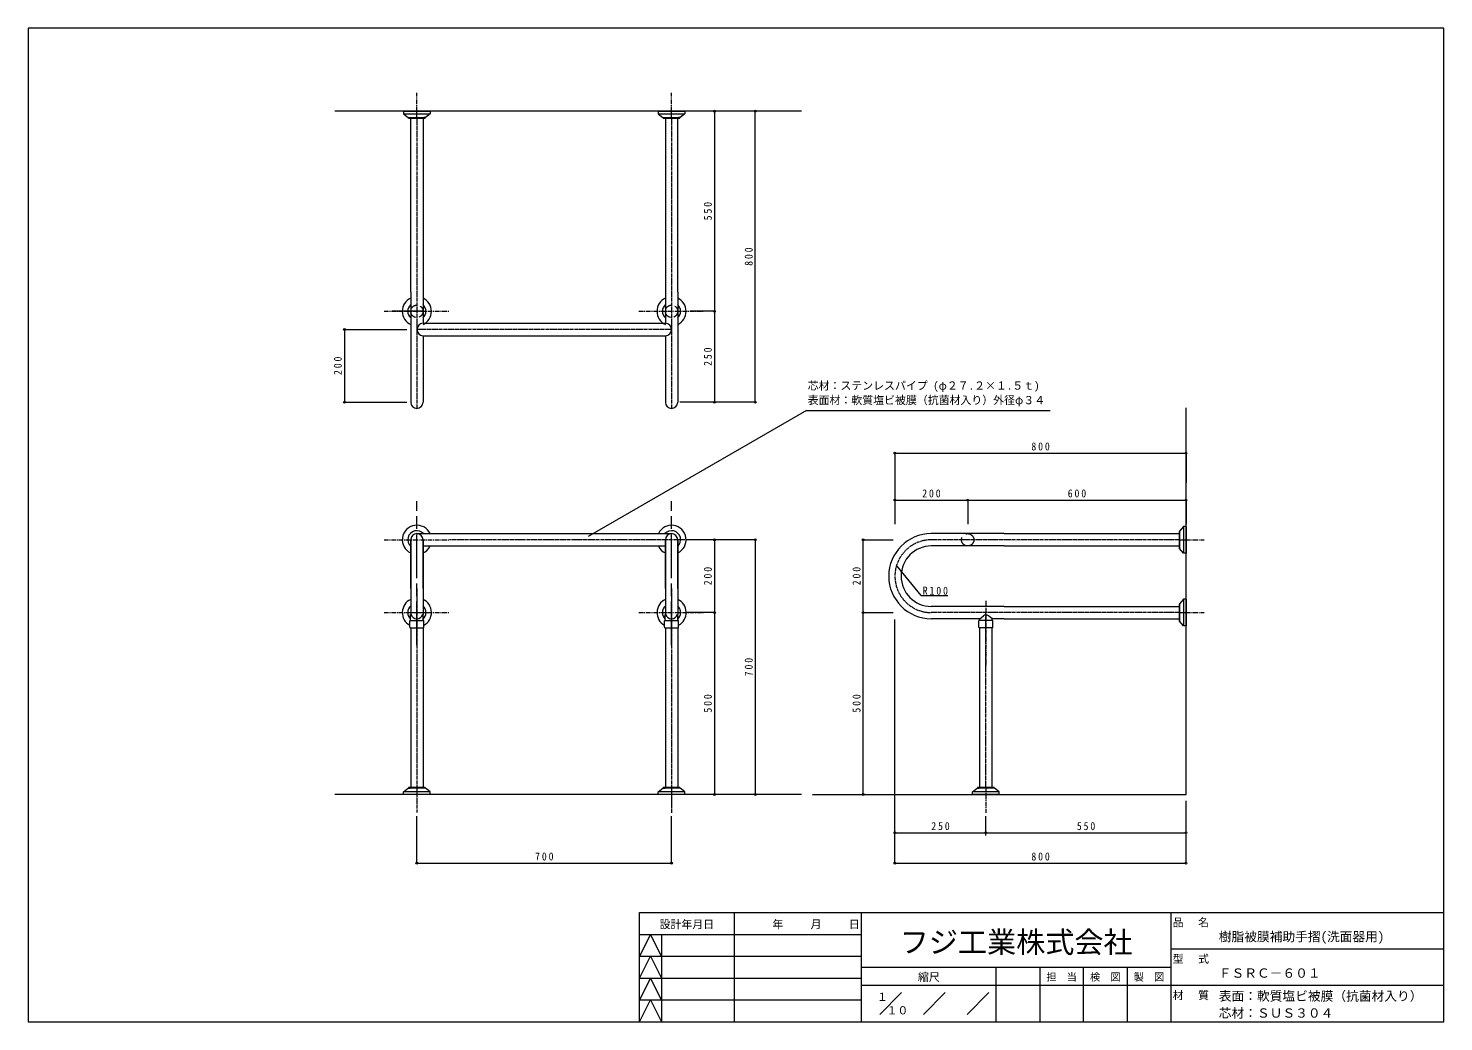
# Model space of a CAD drawing. Units: millimetres at full size, sheet at 1:10. Extents: x -2187 to 1703, y -1494 to 1236.
import ezdxf
from ezdxf.enums import TextEntityAlignment as Align

# ---------------------------------------------------------------- set-up
doc = ezdxf.new("R2010")
doc.units = ezdxf.units.MM
doc.header["$LTSCALE"] = 10
doc.header["$PDMODE"] = 32
doc.header["$PDSIZE"] = 5
for name, pattern in [('CHAIN', [18.5, 12, -1.5, 3.5, -1.5]), ('DASHED', [7.5, 6, -1.5]), ('DASHED2', [3, 2, -1]), ('USER11', [0.375, 0.25, -0.125]), ('USER4', [2, 1.25, -0.25, 0.25, -0.25]), ('USER5', [1.125, 0.75, -0.125, 0.125, -0.125])]:
    doc.linetypes.add(name, pattern=pattern)
doc.layers.add('0-0_0', color=7, linetype='Continuous', lineweight=9)
doc.layers.add('0-1_LEVEL001', color=7, linetype='Continuous', lineweight=18)
doc.styles.add('ＭＳ ゴシック', font='')
doc.styles.get('ＭＳ ゴシック').set_extended_font_data('MS Gothic')

# ---------------------------------------------------------------- blocks, each defined once
blk = doc.blocks.new('A3')
at = {"layer": '0-1_LEVEL001'}
for p, q in [((183.5, 31.4), (183.5, 1.4)), ((218.5, 1.4), (218.5, 31.4)), ((303.5, 31.4), (303.5, 1.4)), ((157.5, 25.4), (218.5, 25.4)), ((163.5, 25.4), (163.5, 1.4)), ((303.5, 21.4), (378.5, 21.4)), ((157.5, 19.4), (218.5, 19.4)), ((218.5, 16.4), (303.5, 16.4)), ((255.5, 1.4), (255.5, 16.4)), ((267.5, 16.4), (267.5, 1.4)), ((279.5, 1.4), (279.5, 16.4)), ((291.5, 16.4), (291.5, 1.4)), ((157.5, 13.4), (218.5, 13.4)), ((218.5, 11.4), (303.5, 11.4)), ((223.5, 3.4), (229.5, 9.4)), ((235.5, 3.4), (241.5, 9.4)), ((247.5, 3.4), (253.5, 9.4)), ((303.5, 11.4), (378.5, 11.4)), ((157.5, 7.4), (218.5, 7.4))]:
    blk.add_line(p, q, dxfattribs=at)
blk.add_lwpolyline([(-10.5, 1.4), (378.5, 1.4), (378.5, 274.4), (-10.5, 274.4)], close=True, dxfattribs=at)
for points in [[(157.5, 1.4), (157.5, 31.4), (378.5, 31.4)], [(163.5, 19.4), (160.5, 25.4), (157.5, 19.4)], [(157.5, 13.4), (160.5, 19.4), (163.5, 13.4)], [(163.5, 7.4), (160.5, 13.4), (157.5, 7.4)], [(157.5, 1.4), (160.5, 7.4), (163.5, 1.4)]]:
    blk.add_lwpolyline(points, dxfattribs=at)
at = {"layer": '0-1_LEVEL001', "style": 'ＭＳ ゴシック'}
for s, height, p in [('設計年月日', 2.199, (163, 26.4)), ('年', 2.2, (194, 26.4)), ('月', 2.2, (204.5, 26.4)), ('日', 2.2, (215, 26.4)), ('品', 2.2, (304, 26.9)), ('名', 2.2, (311, 26.9)), ('型', 2.2, (304, 16.9)), ('式', 2.2, (311, 16.9)), ('縮尺', 2.199, (234, 11.9)), ('材', 2.2, (304, 6.9)), ('質', 2.2, (311, 6.9))]:
    blk.add_text(s, height=height, dxfattribs=at).set_placement(p, align=Align.BOTTOM_LEFT)
blk = doc.blocks.new('GMM001')
at = {"layer": '0-1_LEVEL001', "style": 'ＭＳ ゴシック'}
for s, p in [('担\u3000当', (279.8, 10.633)), ('検\u3000図', (291.8, 10.633)), ('製\u3000図', (303.8, 10.633))]:
    blk.add_text(s, height=2.053, dxfattribs=at).set_placement(p, align=Align.BOTTOM_LEFT)

msp = doc.modelspace()

# ---------------------------------------------------------------- linework, layer by layer
at = {"layer": '0-0_0', "linetype": 'USER4'}
for p, q in [((-1118.85, 988.53), (-1118.85, 1058.53)), ((-418.85, 988.53), (-418.85, 1058.53)), ((-1208.85, 458.53), (-1028.85, 458.53)), ((-508.85, 458.53), (-331.72, 458.53)), ((-1208.85, -169.4), (-1028.85, -169.4)), ((975.04, -169.4), (1045.04, -169.4)), ((445.04, -337.42), (445.04, -514.6)), ((-1208.85, -369.4), (-1028.85, -369.4)), ((-508.85, -369.4), (-328.85, -369.4)), ((975.04, -369.4), (1045.04, -369.4)), ((-418.85, -849.4), (-418.85, -919.4)), ((445.04, -849.4), (445.04, -919.4))]:
    msp.add_line(p, q, dxfattribs=at)
at = {"layer": '0-0_0'}
for p, q in [((-61.47, 1008.53), (-1343.98, 1008.53)), ((-1155.35, 1008.53), (-1082.35, 1008.53)), ((-1155.35, 1008.53), (-1155.35, 1001.53)), ((-1155.35, 1001.53), (-1082.35, 1001.53)), ((-1155.35, 1001.53), (-1142.6, 991.03)), ((-1142.6, 991.03), (-1137.6, 991.03)), ((-1141.85, 991.03), (-1095.85, 991.03)), ((-1141.85, 989.53), (-1141.85, 991.03)), ((-1141.85, 989.53), (-1095.85, 989.53)), ((-1135.85, 988.53), (-1135.85, 989.53)), ((-1135.85, 511.53), (-1135.85, 988.53)), ((-1101.85, 988.53), (-1101.85, 989.53)), ((-1101.85, 988.53), (-1101.85, 511.53)), ((-1095.1, 991.03), (-1100.1, 991.03)), ((-1095.85, 989.53), (-1095.85, 991.03)), ((-1095.85, 989.53), (-1095.85, 991.03)), ((-1082.35, 1001.53), (-1095.1, 991.03)), ((-1082.35, 1008.53), (-1082.35, 1001.53)), ((-455.35, 1008.53), (-382.35, 1008.53)), ((-455.35, 1008.53), (-455.35, 1001.53)), ((-455.35, 1001.53), (-382.35, 1001.53)), ((-455.35, 1001.53), (-442.6, 991.03)), ((-442.6, 991.03), (-437.6, 991.03)), ((-441.85, 991.03), (-395.85, 991.03)), ((-441.85, 989.53), (-441.85, 991.03)), ((-441.85, 989.53), (-395.85, 989.53)), ((-435.85, 988.53), (-435.85, 989.53)), ((-435.85, 988.53), (-435.85, 511.53)), ((-391.85, 1008.53), (-418.85, 1008.53)), ((-391.85, 1008.53), (-418.85, 1008.53)), ((-401.85, 988.53), (-401.85, 989.53)), ((-401.85, 511.53), (-401.85, 988.53)), ((-395.1, 991.03), (-400.1, 991.03)), ((-395.85, 989.53), (-395.85, 991.03)), ((-395.85, 989.53), (-395.85, 991.03)), ((-382.35, 1001.53), (-395.1, 991.03)), ((-382.35, 1008.53), (-382.35, 1001.53)), ((-188.65, 1008.53), (-378.85, 1008.53)), ((-300.96, 1008.53), (-367.56, 1008.53)), ((-188.65, 1008.53), (-367.56, 1008.53)), ((-300.96, 1008.53), (-300.96, 458.53)), ((-188.65, 208.53), (-188.65, 1008.53)), ((-1135.85, 511.53), (-1135.85, 208.53)), ((-1101.85, 511.53), (-1101.85, 425.53)), ((-435.85, 511.53), (-435.85, 425.53)), ((-401.85, 511.53), (-401.85, 208.53)), ((-1101.85, 458.53), (-1186.32, 458.53)), ((-300.96, 458.53), (-367.56, 458.53)), ((-300.96, 458.53), (-300.96, 208.53)), ((-1317.97, 408.53), (-1317.97, 208.53)), ((-1317.97, 408.53), (-1146.09, 408.53)), ((-1101.85, 425.53), (-435.85, 425.53)), ((-1101.85, 391.53), (-435.85, 391.53)), ((-1101.85, 391.53), (-1101.85, 208.53)), ((-435.85, 391.53), (-435.85, 208.53)), ((-1317.97, 208.53), (-1146.09, 208.53)), ((-300.96, 208.53), (-396.35, 208.53)), ((-188.65, 208.53), (-367.56, 208.53)), ((-47.82, 185.91), (-647.7, -160.43)), ((-47.82, 185.91), (492.18, 185.91)), ((492.18, 185.91), (621.83, 185.91)), ((995.04, -869.4), (995.04, 192.89)), ((195.08, 68.93), (995.04, 68.93)), ((195.08, 68.93), (195.08, -60.14)), ((995.04, 68.93), (995.04, -13)), ((195.08, -60.14), (195.08, -126.13)), ((195.08, -60.14), (395.04, -60.14)), ((395.04, -60.14), (395.04, -126.13)), ((395.04, -60.14), (995.04, -60.14)), ((995.04, -60.14), (995.04, -126.13)), ((-1118.85, -152.4), (-418.85, -152.4)), ((495.04, -152.4), (295.04, -152.4)), ((495.04, -152.4), (975.04, -152.4)), ((975.04, -152.4), (976.04, -152.4)), ((976.04, -146.4), (976.04, -192.4)), ((976.04, -146.4), (977.54, -146.4)), ((988.04, -132.9), (977.54, -145.65)), ((977.54, -145.65), (977.54, -150.65)), ((977.54, -146.4), (977.54, -192.4)), ((988.04, -132.9), (988.04, -205.9)), ((995.04, -132.9), (988.04, -132.9)), ((995.04, -132.9), (995.04, -205.9)), ((-1135.85, -303.57), (-1135.85, -169.4)), ((-1135.85, -169.4), (-1135.85, -374.55)), ((-1101.85, -303.57), (-1101.85, -169.4)), ((-1101.85, -169.4), (-1101.85, -374.55)), ((-1101.85, -186.4), (-435.85, -186.4)), ((-435.85, -303.57), (-435.85, -169.4)), ((-435.85, -169.4), (-435.85, -374.55)), ((-401.85, -303.57), (-401.85, -169.4)), ((-401.85, -169.4), (-401.85, -374.55)), ((-300.96, -169.4), (-378.85, -169.4)), ((-300.96, -169.4), (-300.96, -369.4)), ((-188.65, -169.4), (-300.96, -169.4)), ((-188.65, -169.4), (-188.65, -869.4)), ((107.86, -169.4), (190.1, -169.4)), ((107.86, -369.4), (107.86, -169.4)), ((495.04, -186.4), (295.04, -186.4)), ((495.04, -186.4), (975.04, -186.4)), ((975.04, -186.4), (976.04, -186.4)), ((976.04, -192.4), (977.54, -192.4)), ((976.04, -192.4), (977.54, -192.4)), ((977.54, -193.15), (977.54, -188.15)), ((988.04, -205.9), (977.54, -193.15)), ((995.04, -205.9), (988.04, -205.9)), ((267.43, -322.12), (201.29, -241.74)), ((267.43, -322.12), (340.08, -322.12)), ((976.04, -346.4), (976.04, -392.4)), ((976.04, -346.4), (977.54, -346.4)), ((988.04, -332.9), (977.54, -345.65)), ((977.54, -345.65), (977.54, -350.65)), ((977.54, -346.4), (977.54, -392.4)), ((988.04, -332.9), (988.04, -405.9)), ((995.04, -332.9), (988.04, -332.9)), ((995.04, -332.9), (995.04, -405.9)), ((-1136, -389.6), (-1136, -374.9)), ((-1135.85, -369.4), (-1082.12, -369.4)), ((-1135.5, -374.4), (-1135.1, -374.4)), ((-1102.61, -374.4), (-1102.2, -374.4)), ((-1101.7, -389.6), (-1101.7, -374.9)), ((-436, -389.6), (-436, -374.9)), ((-435.5, -374.4), (-435.1, -374.4)), ((-402.61, -374.4), (-402.2, -374.4)), ((-401.7, -389.6), (-401.7, -374.9)), ((-300.96, -369.4), (-378.85, -369.4)), ((-300.96, -369.4), (-300.96, -869.4)), ((107.86, -369.4), (190.1, -369.4)), ((107.86, -869.4), (107.86, -369.4)), ((195.08, -1057.93), (195.08, -388.5)), ((495.04, -352.4), (295.04, -352.4)), ((428.04, -386.4), (295.04, -386.4)), ((427.89, -389.6), (427.89, -387.17)), ((428.25, -386.4), (438.33, -377.94)), ((461.83, -386.1), (452.1, -377.94)), ((462.07, -381.9), (462.04, -381.9)), ((495.04, -386.4), (462.04, -386.4)), ((462.19, -389.6), (462.19, -386.87)), ((495.04, -352.4), (975.04, -352.4)), ((495.04, -386.4), (975.04, -386.4)), ((975.04, -352.4), (976.04, -352.4)), ((975.04, -386.4), (976.04, -386.4)), ((977.54, -393.15), (977.54, -388.15)), ((-1138.35, -409.9), (-1138.35, -391.9)), ((-1137.35, -390.9), (-1100.35, -390.9)), ((-1137.35, -390.9), (-1137.3, -390.9)), ((-1137.35, -410.9), (-1100.35, -410.9)), ((-1135.85, -410.9), (-1135.85, -849.4)), ((-1101.85, -410.9), (-1101.85, -849.4)), ((-1100.35, -390.9), (-1100.4, -390.9)), ((-1099.35, -409.9), (-1099.35, -391.9)), ((-438.35, -409.9), (-438.35, -391.9)), ((-437.35, -390.9), (-400.35, -390.9)), ((-437.35, -390.9), (-437.3, -390.9)), ((-437.35, -410.9), (-400.35, -410.9)), ((-435.85, -410.9), (-435.85, -849.4)), ((-401.85, -410.9), (-401.85, -849.4)), ((-400.35, -390.9), (-400.4, -390.9)), ((-399.35, -409.9), (-399.35, -391.9)), ((425.54, -409.9), (425.54, -391.9)), ((463.54, -410.9), (426.54, -410.9)), ((428.04, -849.4), (428.04, -410.9)), ((462.04, -849.4), (462.04, -410.9)), ((463.54, -390.9), (463.49, -390.9)), ((464.54, -409.9), (464.54, -391.9)), ((976.04, -392.4), (977.54, -392.4)), ((976.04, -392.4), (977.54, -392.4)), ((988.04, -405.9), (977.54, -393.15)), ((995.04, -405.9), (988.04, -405.9)), ((-1155.35, -862.4), (-1142.6, -851.9)), ((-1142.6, -851.9), (-1137.6, -851.9)), ((-1095.85, -850.4), (-1141.85, -850.4)), ((-1141.85, -850.4), (-1141.85, -851.9)), ((-1141.85, -850.4), (-1141.85, -851.9)), ((-1095.85, -851.9), (-1141.85, -851.9)), ((-1135.85, -849.4), (-1135.85, -850.4)), ((-1101.85, -849.4), (-1101.85, -850.4)), ((-1095.1, -851.9), (-1100.1, -851.9)), ((-1095.85, -850.4), (-1095.85, -851.9)), ((-1082.35, -862.4), (-1095.1, -851.9)), ((-455.35, -862.4), (-442.6, -851.9)), ((-442.6, -851.9), (-437.6, -851.9)), ((-395.85, -850.4), (-441.85, -850.4)), ((-441.85, -850.4), (-441.85, -851.9)), ((-441.85, -850.4), (-441.85, -851.9)), ((-395.85, -851.9), (-441.85, -851.9)), ((-435.85, -849.4), (-435.85, -850.4)), ((-401.85, -849.4), (-401.85, -850.4)), ((-395.1, -851.9), (-400.1, -851.9)), ((-395.85, -850.4), (-395.85, -851.9)), ((-382.35, -862.4), (-395.1, -851.9)), ((408.54, -862.4), (421.29, -851.9)), ((421.29, -851.9), (426.29, -851.9)), ((468.04, -850.4), (422.04, -850.4)), ((422.04, -850.4), (422.04, -851.9)), ((422.04, -850.4), (422.04, -851.9)), ((468.04, -851.9), (422.04, -851.9)), ((428.04, -849.4), (428.04, -850.4)), ((462.04, -849.4), (462.04, -850.4)), ((468.79, -851.9), (463.79, -851.9)), ((468.04, -850.4), (468.04, -851.9)), ((481.54, -862.4), (468.79, -851.9)), ((-61.47, -869.4), (-1343.98, -869.4)), ((-1082.35, -862.4), (-1155.35, -862.4)), ((-1155.35, -869.4), (-1155.35, -862.4)), ((-1082.35, -869.4), (-1155.35, -869.4)), ((-1082.35, -869.4), (-1082.35, -862.4)), ((-382.35, -862.4), (-455.35, -862.4)), ((-455.35, -869.4), (-455.35, -862.4)), ((-382.35, -869.4), (-455.35, -869.4)), ((-382.35, -869.4), (-382.35, -862.4)), ((-300.96, -869.4), (-378.85, -869.4)), ((-188.65, -869.4), (-300.96, -869.4)), ((-188.65, -869.4), (-300.96, -869.4)), ((-31.68, -869.4), (995.04, -869.4)), ((107.86, -869.4), (190.1, -869.4)), ((481.54, -862.4), (408.54, -862.4)), ((408.54, -869.4), (408.54, -862.4)), ((481.54, -869.4), (408.54, -869.4)), ((481.54, -869.4), (481.54, -862.4)), ((995.04, -1057.93), (995.04, -886.33)), ((-1118.85, -1057.93), (-1118.85, -929.22)), ((-1118.85, -1060.18), (-1118.85, -929.48)), ((-418.85, -1057.93), (-418.85, -929.22)), ((195.08, -974.43), (195.08, -929.22)), ((445.04, -974.43), (445.04, -929.22)), ((445.04, -981.83), (445.04, -929.48)), ((995.04, -974.43), (995.04, -929.22)), ((195.08, -974.43), (445.04, -974.43)), ((445.04, -974.43), (995.04, -974.43)), ((-1118.85, -1057.93), (-418.85, -1057.93)), ((195.08, -1057.93), (995.04, -1057.93))]:
    msp.add_line(p, q, dxfattribs=at)
at = {"layer": '0-0_0', "linetype": 'USER11'}
for p, q in [((-1141.85, 989.53), (-1141.85, 991.03)), ((-1095.85, 989.53), (-1095.85, 991.03)), ((-1095.85, 989.53), (-1095.85, 991.03)), ((-441.85, 989.53), (-441.85, 991.03)), ((-395.85, 989.53), (-395.85, 991.03)), ((-395.85, 989.53), (-395.85, 991.03)), ((976.04, -146.4), (977.54, -146.4)), ((976.04, -192.4), (977.54, -192.4)), ((976.04, -192.4), (977.54, -192.4)), ((976.04, -346.4), (977.54, -346.4)), ((976.04, -392.4), (977.54, -392.4)), ((976.04, -392.4), (977.54, -392.4)), ((-1141.85, -850.4), (-1141.85, -851.9)), ((-1141.85, -850.4), (-1141.85, -851.9)), ((-1095.85, -850.4), (-1095.85, -851.9)), ((-441.85, -850.4), (-441.85, -851.9)), ((-441.85, -850.4), (-441.85, -851.9)), ((-395.85, -850.4), (-395.85, -851.9)), ((422.04, -850.4), (422.04, -851.9)), ((422.04, -850.4), (422.04, -851.9)), ((468.04, -850.4), (468.04, -851.9))]:
    msp.add_line(p, q, dxfattribs=at)
at = {"layer": '0-0_0', "linetype": 'USER5'}
for p, q in [((-1118.85, 988.53), (-1118.85, 191.53)), ((-418.85, 988.53), (-418.85, 191.53)), ((-418.85, 408.53), (-1118.85, 408.53)), ((-348.3, -169.4), (-1028.85, -169.4)), ((975.04, -169.4), (295.04, -169.4)), ((-1118.85, -303.57), (-1118.85, -919.4)), ((-418.85, -303.57), (-418.85, -919.4)), ((975.04, -369.4), (295.04, -369.4)), ((445.04, -849.4), (445.04, -369.4))]:
    msp.add_line(p, q, dxfattribs=at)
at = {"layer": '0-0_0', "linetype": 'CHAIN'}
for p, q in [((-1118.85, -459.4), (-1118.85, -63.5)), ((-418.85, -459.4), (-418.85, -63.5))]:
    msp.add_line(p, q, dxfattribs=at)
at = {"layer": '0-0_0'}
msp.add_lwpolyline([(463.54, -390.9), (426.54, -390.9), (426.59, -390.9)], dxfattribs=at)
at = {"layer": '0-0_0', "linetype": 'DASHED2'}
for centre in [(-1118.85, 458.53), (-418.85, 458.53)]:
    msp.add_circle(centre, 17, dxfattribs=at)
at = {"layer": '0-0_0', "linetype": 'DASHED'}
msp.add_circle((395.04, -169.4), 17, dxfattribs=at)
at = {"layer": '0-0_0'}
for centre, radius, start, end in [((-1118.85, 458.53), 40, 115.15066, 244.84934), ((-1118.85, 458.53), 25, 132.84364, 227.15636), ((-1118.85, 458.53), 40, 295.15066, 64.84934), ((-1118.85, 458.53), 25, 312.84364, 47.15636), ((-418.85, 458.53), 40, 115.15066, 244.84934), ((-418.85, 458.53), 25, 132.84364, 227.15636), ((-418.85, 458.53), 40, 295.15066, 64.84934), ((-418.85, 458.53), 25, 312.84364, 47.15636), ((-1101.85, 408.53), 17, 90, 270), ((-435.85, 408.53), 17, 270, 90), ((-1118.85, 208.53), 17, 180, 0), ((-418.85, 208.53), 17, 180, 0), ((-1118.85, -169.4), 40, 25.15066, 244.84934), ((-1118.85, -169.4), 25, 42.84364, 227.15636), ((-1118.85, -169.4), 17, 0, 180), ((-1118.85, -169.4), 17, 0, 180), ((-418.85, -169.4), 40, 295.15066, 154.84934), ((-418.85, -169.4), 25, 312.84364, 137.15636), ((-418.85, -169.4), 17, 0, 180), ((-418.85, -169.4), 17, 0, 180), ((295.04, -269.4), 117, 90, 270), ((-1118.85, -169.4), 25, 312.84364, 317.15636), ((-1118.85, -169.4), 40, 295.15066, 334.84934), ((-418.85, -169.4), 40, 205.15066, 244.84934), ((295.04, -269.4), 83, 90, 270), ((-1118.85, -369.4), 40, 115.15066, 240.8236), ((-1118.85, -369.4), 40, 299.1764, 64.84934), ((-418.85, -369.4), 40, 115.15066, 240.8236), ((-418.85, -369.4), 40, 299.1764, 64.84934), ((-1118.85, -369.4), 25, 132.84364, 227.15636), ((-1135.5, -374.9), 0.5, 90, 180), ((-1118.85, -369.4), 17, 197.10464, 342.89536), ((-1102.2, -374.9), 0.5, 0, 90), ((-1118.85, -369.4), 25, 312.84364, 47.15636), ((-418.85, -369.4), 25, 132.84364, 227.15636), ((-435.5, -374.9), 0.5, 90, 180), ((-418.85, -369.4), 17, 197.10464, 342.89536), ((-402.2, -374.9), 0.5, 0, 90), ((-418.85, -369.4), 25, 312.84364, 47.15636), ((428.89, -387.17), 1, 130, 180), ((445.22, -386.92), 11.31, 52.5, 127.5), ((461.19, -386.87), 1, 360, 50), ((-1137.35, -391.9), 1, 90, 180), ((-1137.35, -409.9), 1, 180, 270), ((-1137.3, -389.6), 1.3, 270, 0), ((-1100.4, -389.6), 1.3, 180, 270), ((-1100.35, -391.9), 1, 0, 90), ((-1100.35, -409.9), 1, 270, 0), ((-437.35, -391.9), 1, 90, 180), ((-437.35, -409.9), 1, 180, 270), ((-437.3, -389.6), 1.3, 270, 0), ((-400.4, -389.6), 1.3, 180, 270), ((-400.35, -391.9), 1, 0, 90), ((-400.35, -409.9), 1, 270, 0), ((426.54, -391.9), 1, 90, 180), ((426.54, -409.9), 1, 180, 270), ((426.59, -389.6), 1.3, 270, 0), ((463.49, -389.6), 1.3, 180, 270), ((463.54, -391.9), 1, 0, 90), ((463.54, -409.9), 1, 270, 360)]:
    msp.add_arc(centre, radius, start, end, dxfattribs=at)
at = {"layer": '0-0_0', "linetype": 'USER5'}
msp.add_arc((295.04, -269.4), 100, 90, 270, dxfattribs=at)
at = {"layer": '0-0_0'}
for p in [(-300.96, 1008.53), (-188.65, 1008.53), (-300.96, 458.53), (-300.96, 208.53), (-188.65, 208.53), (195.08, -60.14), (395.04, -60.14), (995.04, -60.14), (-300.96, -169.4), (-188.65, -169.4), (107.86, -169.4), (-300.96, -369.4), (107.86, -369.4), (-300.96, -869.4), (-188.65, -869.4), (107.86, -869.4), (195.08, -974.43), (445.04, -974.43), (995.04, -974.43), (-1118.85, -1057.93), (-418.85, -1057.93), (195.08, -1057.93), (995.04, -1057.93)]:
    msp.add_point(p, dxfattribs=at)
at = {"layer": '0-0_0', "color": 3}
for p in [(-1317.97, 408.53), (-1317.97, 208.53), (195.08, 68.93), (995.04, 68.93)]:
    msp.add_point(p, dxfattribs=at)

# ---------------------------------------------------------------- block references
at = {"layer": '0-0_0', "xscale": 10, "yscale": 10}
for name, p in [('A3', (-2081.73, -1507.72)), ('GMM001', (-2186.73, -1493.72))]:
    msp.add_blockref(name, p, dxfattribs=at)

# ---------------------------------------------------------------- texts
at = {"layer": '0-0_0', "style": 'ＭＳ ゴシック'}
for s, p in [('芯材：ステンレスパイプ (φ２７.２×１.５ｔ)', (-44.76, 236.59)), ('表面材：軟質塩ビ被膜（抗菌材入り）外径φ３４', (-44.76, 196.59))]:
    msp.add_text(s, height=21.99, dxfattribs=at).set_placement(p, align=Align.BOTTOM_LEFT)
at = {"layer": '0-0_0', "char_height": 21.99, "attachment_point": 7, "rotation": 90, "style": 'ＭＳ ゴシック'}
for s, insert in [('\\T1.38;\\W0.9;550', (-307.96, 708.53)), ('\\T1.38;\\W0.9;800', (-195.65, 583.53)), ('\\T1.38;\\W0.9;250', (-307.96, 308.53)), ('\\T1.38;\\W0.9;200', (-1324.97, 283.53)), ('\\T1.38;\\W0.9;200', (-307.96, -294.4)), ('\\T1.38;\\W0.9;200', (100.86, -294.4)), ('\\T1.38;\\W0.9;700', (-195.65, -544.4)), ('\\T1.38;\\W0.9;500', (-307.96, -644.4)), ('\\T1.38;\\W0.9;500', (100.86, -644.4))]:
    msp.add_mtext(s, dxfattribs=dict(at, insert=insert))
at = {"layer": '0-0_0', "char_height": 21.99, "attachment_point": 7, "style": 'ＭＳ ゴシック'}
for s, insert in [('\\T1.38;\\W0.9;800', (570.06, 75.93)), ('\\T1.38;\\W0.9;200', (270.06, -53.14)), ('\\T1.38;\\W0.9;600', (670.04, -53.14)), ('\\T1.38;\\W0.9;R100', (271.55, -320.55)), ('\\T1.38;\\W0.9;250', (295.06, -967.43)), ('\\T1.38;\\W0.9;550', (695.04, -967.43)), ('\\T1.38;\\W0.9;700', (-793.85, -1050.93)), ('\\T1.38;\\W0.9;800', (570.06, -1050.93))]:
    msp.add_mtext(s, dxfattribs=dict(at, insert=insert))
at = {"layer": '0-1_LEVEL001', "style": 'ＭＳ ゴシック'}
for s, height, p in [('フジ工業株式会社', 58.65, (208.27, -1322.06)), ('樹脂被膜補助手摺(洗面器用)', 25.66, (1085.09, -1280.43)), ('ＦＳＲＣ－６０１', 25.66, (1085.05, -1380.62)), ('１', 21.99, (145.38, -1443.48)), ('表面：軟質塩ビ被膜（抗菌材入り）', 25.66, (1085, -1443.72)), ('１０', 21.99, (171.91, -1480.32)), ('芯材：ＳＵＳ３０４', 25.66, (1085, -1490.39))]:
    msp.add_text(s, height=height, dxfattribs=at).set_placement(p, align=Align.BOTTOM_LEFT)

doc.saveas('drawing.dxf')
